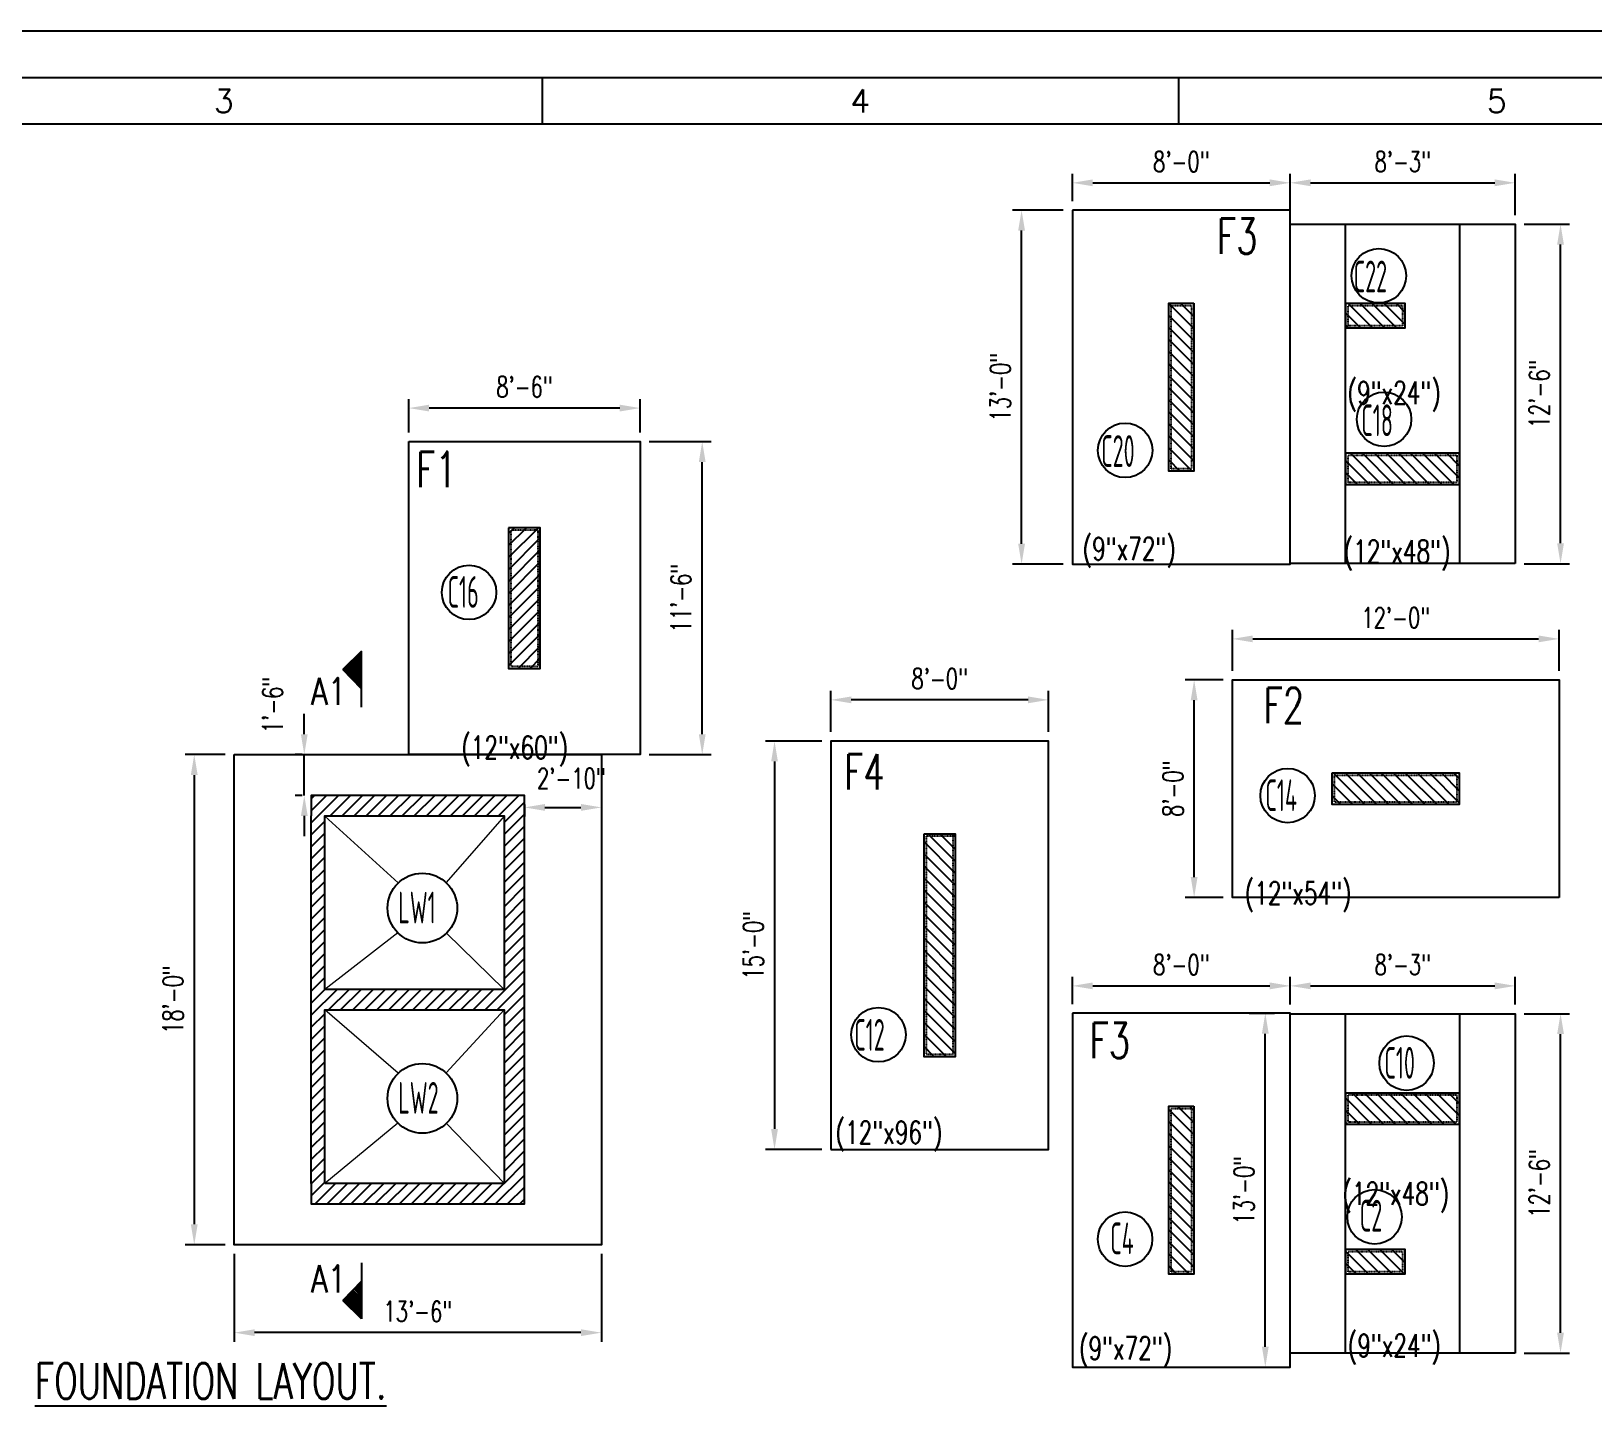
# Model space of a CAD drawing. Header units: inches. Extents: x 61991 to 161106, y 29687 to 64402.
# Drawn here: x 81677 to 82366, y 39355 to 39963 of the extents above; entities that cross this region are included whole.
import ezdxf
from ezdxf.enums import TextEntityAlignment as Align

# ---------------------------------------------------------------- set-up
doc = ezdxf.new("R2010")
doc.units = ezdxf.units.IN
doc.header["$MEASUREMENT"] = 0
doc.header["$PDMODE"] = 2
doc.linetypes.add('HIDDEN', pattern=[0.375, 0.25, -0.125])
for name, color, linetype in [('BEAM', 4, 'Continuous'), ('CLOUMN SIZES', 2, 'Continuous'), ('COLUMN CIRCLE', 8, 'Continuous'), ('FOOTING', 4, 'Continuous'), ('FOOTING DIM', 5, 'Continuous'), ('HATCH COL', 8, 'Continuous'), ('NO. SECTION', 1, 'Continuous'), ('PNA', 8, 'Continuous'), ('R.C.C.COLUMN', 1, 'Continuous'), ('S-COL. NO.-TEXT', 1, 'Continuous'), ('S-COLUMN', 1, 'Continuous'), ('TITAL', 1, 'Continuous')]:
    doc.layers.add(name, color=color, linetype=linetype)
doc.layers.add('Duct', color=8, linetype='Continuous', lineweight=0)
doc.layers.add('FOOTING MARK', color=40, linetype='Continuous', lineweight=18)
doc.styles.add('DIM', font='dim.shx', dxfattribs={"width": 0.7})
doc.styles.add('ROMANS', font='R.SHX', dxfattribs={"width": 0.7})
doc.dimstyles.new('DIM96', dxfattribs={"dimscale": 0, "dimtxt": 9, "dimasz": 9, "dimexe": 4, "dimexo": 4, "dimgap": 4, "dimtad": 1, "dimdec": 0, "dimzin": 1, "dimdsep": 46, "dimlunit": 4, "dimtxsty": 'ROMANS', "dimcen": 0, "dimclrd": 5, "dimclre": 5, "dimclrt": 4, "dimadec": 0, "dimazin": 0, "dimtfac": 1, "dimtdec": 0, "dimtix": 1, "dimtmove": 2, "dimatfit": 3, "dimfxl": 0, "dimfrac": 1, "dimtzin": 0, "dimlwd": -1, "dimlwe": -1, "dimarcsym": 0})
pattern_1 = [(135, (480390.745, 54152.9544), (2.65165043, 2.65165043), [])]
pattern_2 = [(135, (480378.745, 54152.9544), (2.65165043, 2.65165043), [])]
pattern_3 = [(135, (480391.245, 54152.9544), (2.65165043, 2.65165043), [])]

# ---------------------------------------------------------------- blocks, each defined once
blk = doc.blocks.new('PRA_A1')
at = {"flags": 128}
blk.add_lwpolyline([(0, 0), (841, 0), (841, 594), (0, 594)], close=True, dxfattribs=at)
at = {"layer": 'PNA'}
for p, q in [((215.25, 589), (215.25, 584)), ((283.67, 589), (283.67, 584))]:
    blk.add_line(p, q, dxfattribs=at)
at = {"layer": 'PNA', "color": 1}
for points in [[(10, 5), (836, 5), (836, 589), (10, 589)], [(20, 10), (831, 10), (831, 584), (20, 584)]]:
    blk.add_lwpolyline(points, close=True, dxfattribs=at)
at = {"layer": 'PNA', "style": 'ROMANS'}
for s, p in [('3', (181.03, 586.5)), ('4', (249.45, 586.5)), ('5', (317.87, 586.5))]:
    blk.add_text(s, height=2.5, dxfattribs=at).set_placement(p, align=Align.MIDDLE)
blk = doc.blocks.new('*D334')
at = {"layer": 'Defpoints', "color": 0, "linetype": 'ByBlock', "ltscale": 20}
for p in [(81766.96, 39643.93), (81749.34, 39427.89), (81766.96, 39427.89)]:
    blk.add_point(p, dxfattribs=at)
at = {"layer": 'FOOTING DIM', "color": 5, "ltscale": 20}
for p, q in [((81762.96, 39643.93), (81745.34, 39643.93)), ((81749.34, 39634.93), (81749.34, 39436.89)), ((81762.96, 39427.89), (81745.34, 39427.89))]:
    blk.add_line(p, q, dxfattribs=at)
at = {"layer": 'FOOTING DIM', "color": 5, "linetype": 'ByBlock', "ltscale": 20}
for points in [[(81747.84, 39634.93), (81750.84, 39634.93), (81749.34, 39643.93)], [(81747.84, 39436.89), (81750.84, 39436.89), (81749.34, 39427.89)]]:
    blk.add_solid(points, dxfattribs=at)
at = {"layer": 'FOOTING DIM', "color": 4, "linetype": 'ByBlock', "lineweight": -2, "ltscale": 20, "insert": (81739.98, 39535.91), "char_height": 9, "attachment_point": 5, "rotation": 90, "style": 'ROMANS'}
blk.add_mtext('18\'-0"', dxfattribs=at)
blk = doc.blocks.new('*D335')
at = {"layer": 'Defpoints', "color": 0, "linetype": 'ByBlock', "ltscale": 20}
for p in [(81766.96, 39427.89), (81928.79, 39427.89), (81766.96, 39389.12)]:
    blk.add_point(p, dxfattribs=at)
at = {"layer": 'FOOTING DIM', "color": 5, "ltscale": 20}
for p, q in [((81766.96, 39423.89), (81766.96, 39385.12)), ((81928.79, 39423.89), (81928.79, 39385.12)), ((81919.79, 39389.12), (81775.96, 39389.12))]:
    blk.add_line(p, q, dxfattribs=at)
at = {"layer": 'FOOTING DIM', "color": 5, "linetype": 'ByBlock', "ltscale": 20}
for points in [[(81775.96, 39390.62), (81775.96, 39387.62), (81766.96, 39389.12)], [(81919.79, 39390.62), (81919.79, 39387.62), (81928.79, 39389.12)]]:
    blk.add_solid(points, dxfattribs=at)
at = {"layer": 'FOOTING DIM', "color": 4, "linetype": 'ByBlock', "lineweight": -2, "ltscale": 20, "insert": (81847.87, 39398.47), "char_height": 9, "attachment_point": 5, "style": 'ROMANS'}
blk.add_mtext('13\'-6"', dxfattribs=at)
blk = doc.blocks.new('*D336')
at = {"layer": 'Defpoints', "color": 0, "linetype": 'ByBlock', "ltscale": 20}
for p in [(81894.87, 39625.91), (81928.79, 39625.91), (81928.79, 39620.65)]:
    blk.add_point(p, dxfattribs=at)
at = {"layer": 'FOOTING DIM', "color": 5, "ltscale": 20}
for p, q in [((81894.87, 39621.91), (81894.87, 39616.65)), ((81928.79, 39621.91), (81928.79, 39616.65)), ((81903.87, 39620.65), (81919.79, 39620.65))]:
    blk.add_line(p, q, dxfattribs=at)
at = {"layer": 'FOOTING DIM', "color": 5, "linetype": 'ByBlock', "ltscale": 20}
for points in [[(81903.87, 39622.15), (81903.87, 39619.15), (81894.87, 39620.65)], [(81919.79, 39622.15), (81919.79, 39619.15), (81928.79, 39620.65)]]:
    blk.add_solid(points, dxfattribs=at)
at = {"layer": 'FOOTING DIM', "color": 4, "linetype": 'ByBlock', "lineweight": -2, "ltscale": 20, "insert": (81915.52, 39633.48), "char_height": 9, "attachment_point": 5, "style": 'ROMANS'}
blk.add_mtext('2\'-10"', dxfattribs=at)
blk = doc.blocks.new('*D337')
at = {"layer": 'Defpoints', "color": 0, "linetype": 'ByBlock', "ltscale": 20}
for p in [(81797.84, 39643.93), (81800.87, 39643.93), (81800.87, 39625.91)]:
    blk.add_point(p, dxfattribs=at)
at = {"layer": 'FOOTING DIM', "color": 5, "ltscale": 20}
for p, q in [((81797.84, 39652.93), (81797.84, 39661.93)), ((81796.87, 39643.93), (81793.84, 39643.93)), ((81797.84, 39625.91), (81797.84, 39643.93)), ((81796.87, 39625.91), (81793.84, 39625.91)), ((81797.84, 39616.91), (81797.84, 39607.91))]:
    blk.add_line(p, q, dxfattribs=at)
at = {"layer": 'FOOTING DIM', "color": 5, "linetype": 'ByBlock', "ltscale": 20}
for points in [[(81796.34, 39652.93), (81799.34, 39652.93), (81797.84, 39643.93)], [(81796.34, 39616.91), (81799.34, 39616.91), (81797.84, 39625.91)]]:
    blk.add_solid(points, dxfattribs=at)
at = {"layer": 'FOOTING DIM', "color": 4, "linetype": 'ByBlock', "lineweight": -2, "ltscale": 20, "insert": (81783.89, 39665.83), "char_height": 9, "attachment_point": 5, "rotation": 90, "style": 'ROMANS'}
blk.add_mtext('1\'-6"', dxfattribs=at)
blk = doc.blocks.new('*D343')
at = {"layer": 'Defpoints', "color": 0, "linetype": 'ByBlock', "ltscale": 20}
for p in [(82190.02, 39676.91), (82206.87, 39676.91), (82206.87, 39580.91)]:
    blk.add_point(p, dxfattribs=at)
at = {"layer": 'FOOTING DIM', "color": 5, "ltscale": 20}
for p, q in [((82202.87, 39676.91), (82186.02, 39676.91)), ((82190.02, 39589.91), (82190.02, 39667.91)), ((82202.87, 39580.91), (82186.02, 39580.91))]:
    blk.add_line(p, q, dxfattribs=at)
at = {"layer": 'FOOTING DIM', "color": 5, "linetype": 'ByBlock', "ltscale": 20}
for points in [[(82188.52, 39667.91), (82191.52, 39667.91), (82190.02, 39676.91)], [(82188.52, 39589.91), (82191.52, 39589.91), (82190.02, 39580.91)]]:
    blk.add_solid(points, dxfattribs=at)
at = {"layer": 'FOOTING DIM', "color": 4, "linetype": 'ByBlock', "lineweight": -2, "ltscale": 20, "insert": (82180.66, 39628.91), "char_height": 9, "attachment_point": 5, "rotation": 90, "style": 'ROMANS'}
blk.add_mtext('8\'-0"', dxfattribs=at)
blk = doc.blocks.new('*D344')
at = {"layer": 'Defpoints', "color": 0, "linetype": 'ByBlock', "ltscale": 20}
for p in [(82350.87, 39694.94), (82206.87, 39676.91), (82350.87, 39676.91)]:
    blk.add_point(p, dxfattribs=at)
at = {"layer": 'FOOTING DIM', "color": 5, "ltscale": 20}
for p, q in [((82206.87, 39680.91), (82206.87, 39698.94)), ((82350.87, 39680.91), (82350.87, 39698.94)), ((82215.87, 39694.94), (82341.87, 39694.94))]:
    blk.add_line(p, q, dxfattribs=at)
at = {"layer": 'FOOTING DIM', "color": 5, "linetype": 'ByBlock', "ltscale": 20}
for points in [[(82215.87, 39696.44), (82215.87, 39693.44), (82206.87, 39694.94)], [(82341.87, 39696.44), (82341.87, 39693.44), (82350.87, 39694.94)]]:
    blk.add_solid(points, dxfattribs=at)
at = {"layer": 'FOOTING DIM', "color": 4, "linetype": 'ByBlock', "lineweight": -2, "ltscale": 20, "insert": (82278.87, 39704.3), "char_height": 9, "attachment_point": 5, "style": 'ROMANS'}
blk.add_mtext('12\'-0"', dxfattribs=at)
blk = doc.blocks.new('*D347')
at = {"layer": 'Defpoints', "color": 0, "linetype": 'ByBlock', "ltscale": 20}
for p in [(82232.37, 39541.98), (82136.37, 39529.91), (82232.37, 39529.91)]:
    blk.add_point(p, dxfattribs=at)
at = {"layer": 'FOOTING DIM', "color": 5, "ltscale": 20}
for p, q in [((82136.37, 39533.91), (82136.37, 39545.98)), ((82232.37, 39533.91), (82232.37, 39545.98)), ((82145.37, 39541.98), (82223.37, 39541.98))]:
    blk.add_line(p, q, dxfattribs=at)
at = {"layer": 'FOOTING DIM', "color": 5, "linetype": 'ByBlock', "ltscale": 20}
for points in [[(82145.37, 39543.48), (82145.37, 39540.48), (82136.37, 39541.98)], [(82223.37, 39543.48), (82223.37, 39540.48), (82232.37, 39541.98)]]:
    blk.add_solid(points, dxfattribs=at)
at = {"layer": 'FOOTING DIM', "color": 4, "linetype": 'ByBlock', "lineweight": -2, "ltscale": 20, "insert": (82184.37, 39551.33), "char_height": 9, "attachment_point": 5, "style": 'ROMANS'}
blk.add_mtext('8\'-0"', dxfattribs=at)
blk = doc.blocks.new('*D348')
at = {"layer": 'Defpoints', "color": 0, "linetype": 'ByBlock', "ltscale": 20}
for p in [(82210.28, 39529.91), (82221.39, 39529.91), (82202.44, 39373.91)]:
    blk.add_point(p, dxfattribs=at)
at = {"layer": 'FOOTING DIM', "color": 5, "ltscale": 20}
for p, q in [((82214.28, 39529.91), (82225.39, 39529.91)), ((82221.39, 39382.91), (82221.39, 39520.91)), ((82206.44, 39373.91), (82225.39, 39373.91))]:
    blk.add_line(p, q, dxfattribs=at)
at = {"layer": 'FOOTING DIM', "color": 5, "linetype": 'ByBlock', "ltscale": 20}
for points in [[(82219.89, 39520.91), (82222.89, 39520.91), (82221.39, 39529.91)], [(82219.89, 39382.91), (82222.89, 39382.91), (82221.39, 39373.91)]]:
    blk.add_solid(points, dxfattribs=at)
at = {"layer": 'FOOTING DIM', "color": 4, "linetype": 'ByBlock', "lineweight": -2, "ltscale": 20, "insert": (82212.04, 39451.91), "char_height": 9, "attachment_point": 5, "rotation": 90, "style": 'ROMANS'}
blk.add_mtext('13\'-0"', dxfattribs=at)
blk = doc.blocks.new('*D351')
at = {"layer": 'Defpoints', "color": 0, "linetype": 'ByBlock', "ltscale": 20}
for p in [(82232.37, 39895.98), (82136.37, 39883.91), (82232.37, 39883.91)]:
    blk.add_point(p, dxfattribs=at)
at = {"layer": 'FOOTING DIM', "color": 5, "ltscale": 20}
for p, q in [((82136.37, 39887.91), (82136.37, 39899.98)), ((82232.37, 39887.91), (82232.37, 39899.98)), ((82145.37, 39895.98), (82223.37, 39895.98))]:
    blk.add_line(p, q, dxfattribs=at)
at = {"layer": 'FOOTING DIM', "color": 5, "linetype": 'ByBlock', "ltscale": 20}
for points in [[(82145.37, 39897.48), (82145.37, 39894.48), (82136.37, 39895.98)], [(82223.37, 39897.48), (82223.37, 39894.48), (82232.37, 39895.98)]]:
    blk.add_solid(points, dxfattribs=at)
at = {"layer": 'FOOTING DIM', "color": 4, "linetype": 'ByBlock', "lineweight": -2, "ltscale": 20, "insert": (82184.37, 39905.33), "char_height": 9, "attachment_point": 5, "style": 'ROMANS'}
blk.add_mtext('8\'-0"', dxfattribs=at)
blk = doc.blocks.new('*D352')
at = {"layer": 'Defpoints', "color": 0, "linetype": 'ByBlock', "ltscale": 20}
for p in [(82113.98, 39883.91), (82136.37, 39883.91), (82136.37, 39727.91)]:
    blk.add_point(p, dxfattribs=at)
at = {"layer": 'FOOTING DIM', "color": 5, "ltscale": 20}
for p, q in [((82132.37, 39883.91), (82109.98, 39883.91)), ((82113.98, 39736.91), (82113.98, 39874.91)), ((82132.37, 39727.91), (82109.98, 39727.91))]:
    blk.add_line(p, q, dxfattribs=at)
at = {"layer": 'FOOTING DIM', "color": 5, "linetype": 'ByBlock', "ltscale": 20}
for points in [[(82112.48, 39874.91), (82115.48, 39874.91), (82113.98, 39883.91)], [(82112.48, 39736.91), (82115.48, 39736.91), (82113.98, 39727.91)]]:
    blk.add_solid(points, dxfattribs=at)
at = {"layer": 'FOOTING DIM', "color": 4, "linetype": 'ByBlock', "lineweight": -2, "ltscale": 20, "insert": (82104.62, 39805.91), "char_height": 9, "attachment_point": 5, "rotation": 90, "style": 'ROMANS'}
blk.add_mtext('13\'-0"', dxfattribs=at)
blk = doc.blocks.new('*D353')
at = {"layer": 'Defpoints', "color": 0, "linetype": 'ByBlock', "ltscale": 20}
for p in [(81843.87, 39796.68), (81843.87, 39781.91), (81945.87, 39781.91)]:
    blk.add_point(p, dxfattribs=at)
at = {"layer": 'FOOTING DIM', "color": 5, "ltscale": 20}
for p, q in [((81843.87, 39785.91), (81843.87, 39800.68)), ((81945.87, 39785.91), (81945.87, 39800.68)), ((81936.87, 39796.68), (81852.87, 39796.68))]:
    blk.add_line(p, q, dxfattribs=at)
at = {"layer": 'FOOTING DIM', "color": 5, "linetype": 'ByBlock', "ltscale": 20}
for points in [[(81852.87, 39798.18), (81852.87, 39795.18), (81843.87, 39796.68)], [(81936.87, 39798.18), (81936.87, 39795.18), (81945.87, 39796.68)]]:
    blk.add_solid(points, dxfattribs=at)
at = {"layer": 'FOOTING DIM', "color": 4, "linetype": 'ByBlock', "lineweight": -2, "ltscale": 20, "insert": (81894.87, 39806.04), "char_height": 9, "attachment_point": 5, "style": 'ROMANS'}
blk.add_mtext('8\'-6"', dxfattribs=at)
blk = doc.blocks.new('*D354')
at = {"layer": 'Defpoints', "color": 0, "linetype": 'ByBlock', "ltscale": 20}
for p in [(81945.87, 39781.91), (81973.22, 39781.91), (81945.87, 39643.91)]:
    blk.add_point(p, dxfattribs=at)
at = {"layer": 'FOOTING DIM', "color": 5, "ltscale": 20}
for p, q in [((81949.87, 39781.91), (81977.22, 39781.91)), ((81973.22, 39652.91), (81973.22, 39772.91)), ((81949.87, 39643.91), (81977.22, 39643.91))]:
    blk.add_line(p, q, dxfattribs=at)
at = {"layer": 'FOOTING DIM', "color": 5, "linetype": 'ByBlock', "ltscale": 20}
for points in [[(81971.72, 39772.91), (81974.72, 39772.91), (81973.22, 39781.91)], [(81971.72, 39652.91), (81974.72, 39652.91), (81973.22, 39643.91)]]:
    blk.add_solid(points, dxfattribs=at)
at = {"layer": 'FOOTING DIM', "color": 4, "linetype": 'ByBlock', "lineweight": -2, "ltscale": 20, "insert": (81963.86, 39712.91), "char_height": 9, "attachment_point": 5, "rotation": 90, "style": 'ROMANS'}
blk.add_mtext('11\'-6"', dxfattribs=at)
blk = doc.blocks.new('*D369')
at = {"layer": 'Defpoints', "color": 0, "linetype": 'ByBlock', "ltscale": 20}
for p in [(82029.87, 39668.07), (82029.87, 39649.91), (82125.87, 39649.91)]:
    blk.add_point(p, dxfattribs=at)
at = {"layer": 'FOOTING DIM', "color": 5, "ltscale": 20}
for p, q in [((82029.87, 39653.91), (82029.87, 39672.07)), ((82125.87, 39653.91), (82125.87, 39672.07)), ((82116.87, 39668.07), (82038.87, 39668.07))]:
    blk.add_line(p, q, dxfattribs=at)
at = {"layer": 'FOOTING DIM', "color": 5, "linetype": 'ByBlock', "ltscale": 20}
for points in [[(82038.87, 39669.57), (82038.87, 39666.57), (82029.87, 39668.07)], [(82116.87, 39669.57), (82116.87, 39666.57), (82125.87, 39668.07)]]:
    blk.add_solid(points, dxfattribs=at)
at = {"layer": 'FOOTING DIM', "color": 4, "linetype": 'ByBlock', "lineweight": -2, "ltscale": 20, "insert": (82077.87, 39677.43), "char_height": 9, "attachment_point": 5, "style": 'ROMANS'}
blk.add_mtext('8\'-0"', dxfattribs=at)
blk = doc.blocks.new('*D370')
at = {"layer": 'Defpoints', "color": 0, "linetype": 'ByBlock', "ltscale": 20}
for p in [(82029.87, 39649.91), (82005.09, 39469.91), (82029.87, 39469.91)]:
    blk.add_point(p, dxfattribs=at)
at = {"layer": 'FOOTING DIM', "color": 5, "ltscale": 20}
for p, q in [((82025.87, 39649.91), (82001.09, 39649.91)), ((82005.09, 39640.91), (82005.09, 39478.91)), ((82025.87, 39469.91), (82001.09, 39469.91))]:
    blk.add_line(p, q, dxfattribs=at)
at = {"layer": 'FOOTING DIM', "color": 5, "linetype": 'ByBlock', "ltscale": 20}
for points in [[(82003.59, 39640.91), (82006.59, 39640.91), (82005.09, 39649.91)], [(82003.59, 39478.91), (82006.59, 39478.91), (82005.09, 39469.91)]]:
    blk.add_solid(points, dxfattribs=at)
at = {"layer": 'FOOTING DIM', "color": 4, "linetype": 'ByBlock', "lineweight": -2, "ltscale": 20, "insert": (81995.73, 39559.91), "char_height": 9, "attachment_point": 5, "rotation": 90, "style": 'ROMANS'}
blk.add_mtext('15\'-0"', dxfattribs=at)
blk = doc.blocks.new('*D388')
at = {"layer": 'Defpoints', "color": 0, "linetype": 'ByBlock', "ltscale": 20}
for p in [(82331.54, 39529.72), (82351.51, 39529.72), (82331.54, 39380.1)]:
    blk.add_point(p, dxfattribs=at)
at = {"layer": 'FOOTING DIM', "color": 5, "ltscale": 20}
for p, q in [((82335.54, 39529.72), (82355.51, 39529.72)), ((82351.51, 39389.1), (82351.51, 39520.72)), ((82335.54, 39380.1), (82355.51, 39380.1))]:
    blk.add_line(p, q, dxfattribs=at)
at = {"layer": 'FOOTING DIM', "color": 5, "linetype": 'ByBlock', "ltscale": 20}
for points in [[(82350.01, 39520.72), (82353.01, 39520.72), (82351.51, 39529.72)], [(82350.01, 39389.1), (82353.01, 39389.1), (82351.51, 39380.1)]]:
    blk.add_solid(points, dxfattribs=at)
at = {"layer": 'FOOTING DIM', "color": 4, "linetype": 'ByBlock', "lineweight": -2, "ltscale": 20, "insert": (82342.15, 39454.91), "char_height": 9, "attachment_point": 5, "rotation": 90, "style": 'ROMANS'}
blk.add_mtext('12\'-6"', dxfattribs=at)
blk = doc.blocks.new('*D389')
at = {"layer": 'Defpoints', "color": 0, "linetype": 'ByBlock', "ltscale": 20}
for p in [(82331.54, 39541.98), (82232.37, 39529.72), (82331.54, 39529.72)]:
    blk.add_point(p, dxfattribs=at)
at = {"layer": 'FOOTING DIM', "color": 5, "ltscale": 20}
for p, q in [((82232.37, 39533.72), (82232.37, 39545.98)), ((82331.54, 39533.72), (82331.54, 39545.98)), ((82241.37, 39541.98), (82322.54, 39541.98))]:
    blk.add_line(p, q, dxfattribs=at)
at = {"layer": 'FOOTING DIM', "color": 5, "linetype": 'ByBlock', "ltscale": 20}
for points in [[(82241.37, 39543.48), (82241.37, 39540.48), (82232.37, 39541.98)], [(82322.54, 39543.48), (82322.54, 39540.48), (82331.54, 39541.98)]]:
    blk.add_solid(points, dxfattribs=at)
at = {"layer": 'FOOTING DIM', "color": 4, "linetype": 'ByBlock', "lineweight": -2, "ltscale": 20, "insert": (82281.96, 39551.33), "char_height": 9, "attachment_point": 5, "style": 'ROMANS'}
blk.add_mtext('8\'-3"', dxfattribs=at)
blk = doc.blocks.new('*D390')
at = {"layer": 'Defpoints', "color": 0, "linetype": 'ByBlock', "ltscale": 20}
for p in [(82331.54, 39877.72), (82351.51, 39877.72), (82331.54, 39728.1)]:
    blk.add_point(p, dxfattribs=at)
at = {"layer": 'FOOTING DIM', "color": 5, "ltscale": 20}
for p, q in [((82335.54, 39877.72), (82355.51, 39877.72)), ((82351.51, 39737.1), (82351.51, 39868.72)), ((82335.54, 39728.1), (82355.51, 39728.1))]:
    blk.add_line(p, q, dxfattribs=at)
at = {"layer": 'FOOTING DIM', "color": 5, "linetype": 'ByBlock', "ltscale": 20}
for points in [[(82350.01, 39868.72), (82353.01, 39868.72), (82351.51, 39877.72)], [(82350.01, 39737.1), (82353.01, 39737.1), (82351.51, 39728.1)]]:
    blk.add_solid(points, dxfattribs=at)
at = {"layer": 'FOOTING DIM', "color": 4, "linetype": 'ByBlock', "lineweight": -2, "ltscale": 20, "insert": (82342.15, 39802.91), "char_height": 9, "attachment_point": 5, "rotation": 90, "style": 'ROMANS'}
blk.add_mtext('12\'-6"', dxfattribs=at)
blk = doc.blocks.new('*D391')
at = {"layer": 'Defpoints', "color": 0, "linetype": 'ByBlock', "ltscale": 20}
for p in [(82331.54, 39895.98), (82232.37, 39877.72), (82331.54, 39877.72)]:
    blk.add_point(p, dxfattribs=at)
at = {"layer": 'FOOTING DIM', "color": 5, "ltscale": 20}
for p, q in [((82232.37, 39881.72), (82232.37, 39899.98)), ((82331.54, 39881.72), (82331.54, 39899.98)), ((82241.37, 39895.98), (82322.54, 39895.98))]:
    blk.add_line(p, q, dxfattribs=at)
at = {"layer": 'FOOTING DIM', "color": 5, "linetype": 'ByBlock', "ltscale": 20}
for points in [[(82241.37, 39897.48), (82241.37, 39894.48), (82232.37, 39895.98)], [(82322.54, 39897.48), (82322.54, 39894.48), (82331.54, 39895.98)]]:
    blk.add_solid(points, dxfattribs=at)
at = {"layer": 'FOOTING DIM', "color": 4, "linetype": 'ByBlock', "lineweight": -2, "ltscale": 20, "insert": (82281.96, 39905.33), "char_height": 9, "attachment_point": 5, "style": 'ROMANS'}
blk.add_mtext('8\'-3"', dxfattribs=at)

msp = doc.modelspace()

# ---------------------------------------------------------------- hatches: boundary and pattern name
at = {"layer": 'HATCH COL', "linetype": 'ByBlock', "lineweight": -2, "ltscale": 20}
h = msp.add_hatch(dxfattribs=at)
h.set_pattern_fill('ANSI31', color=256, scale=30, style=0)
h.set_pattern_definition(pattern_3)
h.paths.add_polyline_path([(82189.87165, 39842.90843), (82189.87165, 39768.90843), (82178.87165, 39768.90843), (82178.87165, 39842.90843)])
h = msp.add_hatch(dxfattribs=at)
h.set_pattern_fill('ANSI31', color=256, scale=30, style=0)
h.set_pattern_definition(pattern_1)
h.paths.add_polyline_path([(82256.87165, 39842.90843), (82282.87165, 39842.90843), (82282.87165, 39831.90843), (82256.87165, 39831.90843)])
h = msp.add_hatch(dxfattribs=at)
h.set_pattern_fill('ANSI31', color=256, scale=30, style=0)
h.set_pattern_definition(pattern_2)
h.paths.add_polyline_path([(82256.8566, 39776.90843), (82306.87165, 39776.90843), (82306.87165, 39762.90843), (82256.8566, 39762.90843)])
h = msp.add_hatch(dxfattribs=at)
h.set_pattern_fill('ANSI31', color=256, scale=30, style=0)
h.set_pattern_definition([(45, (-316907.002, 54131.9544), (-2.65165043, 2.65165043), [])])
h.paths.add_polyline_path([(81887.87165, 39743.90843), (81887.87165, 39681.90843), (81901.87165, 39681.90843), (81901.87165, 39743.90843)])
h = msp.add_hatch(dxfattribs=at)
h.set_pattern_fill('ANSI31', color=256, scale=30, style=0)
h.set_pattern_definition([(135, (480378.745, 54152.9544), (2.65165043, 2.65165043), [])])
h.paths.add_polyline_path([(82250.87165, 39635.90843), (82306.87165, 39635.90843), (82306.87165, 39621.90843), (82250.87165, 39621.90843)])
h = msp.add_hatch(dxfattribs=at)
h.set_pattern_fill('ANSI31', color=256, scale=30, style=0)
h.set_pattern_definition([(45, (-316907.002, 54112.6855), (-2.65165043, 2.65165043), [])])
h.paths.add_polyline_path([(81806.87165, 39540.40843), (81806.87165, 39616.90843), (81885.87165, 39616.90843), (81885.87165, 39540.40843)], flags=16)
h.paths.add_polyline_path([(81806.87165, 39454.90843), (81806.87165, 39531.40843), (81885.87165, 39531.40843), (81885.87165, 39454.90843)], flags=16)
h.paths.add_polyline_path([(81800.87165, 39454.90843), (81800.87165, 39445.90843), (81894.87165, 39445.90843), (81894.87165, 39625.90843), (81800.87165, 39625.90843), (81800.87165, 39616.90843), (81800.87165, 39540.40843), (81800.87165, 39531.40843)])
h = msp.add_hatch(dxfattribs=at)
h.set_pattern_fill('ANSI31', color=256, scale=30, style=0)
h.set_pattern_definition(pattern_1)
h.paths.add_polyline_path([(82070.87165, 39608.90843), (82070.87165, 39510.90843), (82084.87165, 39510.90843), (82084.87165, 39608.90843)])
h = msp.add_hatch(dxfattribs=at)
h.set_pattern_fill('ANSI31', color=256, scale=30, style=0)
h.set_pattern_definition(pattern_2)
h.paths.add_polyline_path([(82256.8566, 39494.90843), (82306.87165, 39494.90843), (82306.87165, 39480.90843), (82256.8566, 39480.90843)])
h = msp.add_hatch(dxfattribs=at)
h.set_pattern_fill('ANSI31', color=256, scale=30, style=0)
h.set_pattern_definition(pattern_3)
h.paths.add_polyline_path([(82189.87165, 39488.90843), (82189.87165, 39414.90843), (82178.87165, 39414.90843), (82178.87165, 39488.90843)])
h = msp.add_hatch(dxfattribs=at)
h.set_pattern_fill('ANSI31', color=256, scale=30, style=0)
h.set_pattern_definition(pattern_1)
h.paths.add_polyline_path([(82256.85807, 39425.90843), (82282.87165, 39425.90843), (82282.87165, 39414.90843), (82256.85807, 39414.90843)])
at = {"layer": 'NO. SECTION', "ltscale": 5}
h = msp.add_hatch(dxfattribs=at)
h.set_pattern_fill('ANSI31', color=256, scale=5.254307, angle=-90, style=0)
h.set_pattern_definition([(225, (81879.1085, 41954.7018), (-0.46441956, 0.46441956), [])])
h.paths.add_polyline_path([(81814.92234, 39681.26512), (81823.06343, 39689.55054), (81823.06343, 39672.9797)])
h = msp.add_hatch(dxfattribs=at)
h.set_pattern_fill('ANSI31', color=256, scale=5.254307, angle=-90, style=0)
h.set_pattern_definition([(135, (81879.1085, 37130.02504), (-0.46441956, -0.46441956), [])])
h.paths.add_polyline_path([(81814.92234, 39403.46171), (81823.06343, 39395.17629), (81823.06343, 39411.74713)])

# ---------------------------------------------------------------- linework, layer by layer
at = {"layer": 'BEAM', "color": 2, "linetype": 'ByBlock', "lineweight": -2, "ltscale": 20}
for p, q in [((82256.5782, 39877.71631), (82256.55005, 39728.10056)), ((82307.17165, 39728.10056), (82307.17165, 39877.71631)), ((82256.5782, 39529.71631), (82256.55005, 39380.10056)), ((82307.17165, 39380.10056), (82307.17165, 39529.71631))]:
    msp.add_line(p, q, dxfattribs=at)
at = {"layer": 'COLUMN CIRCLE'}
for centre, radius in [((82271.4231, 39855.01116), 12), ((82273.71755, 39791.75827), 12), ((82159.60395, 39778.05805), 12), ((81870.4432, 39715.43381), 12), ((82231.22561, 39625.87092), 12), ((81849.87165, 39576.29305), 15.35737), ((82050.89161, 39520.45979), 12), ((82283.67125, 39507.94071), 12), ((81849.87165, 39492.40843), 15.35737), ((82269.54565, 39440.15577), 12), ((82159.57437, 39430.35379), 12)]:
    msp.add_circle(centre, radius, dxfattribs=at)
at = {"layer": 'Duct', "ltscale": 10}
for p, q in [((81839.21914, 39587.35527), (81806.87165, 39616.79305)), ((81885.87165, 39616.79305), (81860.32264, 39587.54586)), ((81839.02802, 39565.41811), (81806.87165, 39540.40843)), ((81885.87165, 39540.40843), (81860.52416, 39565.23083)), ((81839.21914, 39503.47066), (81806.87165, 39531.40843)), ((81885.87165, 39531.40843), (81860.32264, 39503.66124)), ((81839.02802, 39481.53349), (81806.87165, 39454.90843)), ((81885.87165, 39455.02382), (81860.52416, 39481.34621))]:
    msp.add_line(p, q, dxfattribs=at)
at = {"layer": 'FOOTING', "linetype": 'ByBlock', "lineweight": -2, "ltscale": 20}
for points in [[(82136.37165, 39883.90843), (82136.37165, 39727.90843), (82232.37165, 39727.90843), (82232.37165, 39883.90843)], [(82331.54083, 39728.10056), (82232.37165, 39728.10056), (82232.37165, 39877.71631), (82331.54083, 39877.71631)], [(81843.87165, 39781.90843), (81945.87165, 39781.90843), (81945.87165, 39643.90843), (81843.87165, 39643.90843)], [(82350.87165, 39580.90843), (82206.87165, 39580.90843), (82206.87165, 39676.90843), (82350.87165, 39676.90843)], [(82029.87165, 39469.90843), (82125.87165, 39469.90843), (82125.87165, 39649.90843), (82029.87165, 39649.90843)], [(81766.95614, 39643.92633), (81928.78717, 39643.92633), (81928.78717, 39427.89054), (81766.95614, 39427.89054)], [(82136.37165, 39529.90843), (82136.37165, 39373.90843), (82232.37165, 39373.90843), (82232.37165, 39529.90843)], [(82331.54083, 39380.10056), (82232.37165, 39380.10056), (82232.37165, 39529.71631), (82331.54083, 39529.71631)]]:
    msp.add_lwpolyline(points, close=True, dxfattribs=at)
at = {"layer": 'NO. SECTION'}
for p, q in [((81823.06343, 39689.55054), (81814.77862, 39681.41139)), ((81823.06343, 39664.77773), (81823.06343, 39689.55054)), ((81823.06343, 39672.9797), (81814.77862, 39681.41139)), ((81823.06343, 39419.9491), (81823.06343, 39395.17629)), ((81823.06343, 39411.74713), (81814.77862, 39403.31544)), ((81823.06343, 39395.17629), (81814.77862, 39403.31544))]:
    msp.add_line(p, q, dxfattribs=at)
at = {"layer": 'R.C.C.COLUMN'}
msp.add_line((81800.87165, 39454.90843), (81800.87165, 39616.90843), dxfattribs=at)
for points in [[(82189.87165, 39842.90843), (82189.87165, 39768.90843), (82178.87165, 39768.90843), (82178.87165, 39842.90843)], [(82256.87165, 39842.90843), (82282.87165, 39842.90843), (82282.87165, 39831.90843), (82256.87165, 39831.90843)], [(82256.8566, 39776.90843), (82306.87165, 39776.90843), (82306.87165, 39762.90843), (82256.8566, 39762.90843)], [(81887.87165, 39743.90843), (81887.87165, 39681.90843), (81901.87165, 39681.90843), (81901.87165, 39743.90843)], [(82250.87165, 39635.90843), (82306.87165, 39635.90843), (82306.87165, 39621.90843), (82250.87165, 39621.90843)], [(82070.87165, 39608.90843), (82070.87165, 39510.90843), (82084.87165, 39510.90843), (82084.87165, 39608.90843)], [(82256.8566, 39494.90843), (82306.87165, 39494.90843), (82306.87165, 39480.90843), (82256.8566, 39480.90843)], [(82189.87165, 39488.90843), (82189.87165, 39414.90843), (82178.87165, 39414.90843), (82178.87165, 39488.90843)], [(82256.85807, 39425.90843), (82282.87165, 39425.90843), (82282.87165, 39414.90843), (82256.85807, 39414.90843)]]:
    msp.add_lwpolyline(points, close=True, dxfattribs=at)
for points in [[(81800.87165, 39454.90843), (81800.87165, 39445.90843), (81894.87165, 39445.90843), (81894.87165, 39625.90843), (81800.87165, 39625.90843), (81800.87165, 39616.90843)], [(81806.87165, 39540.40843), (81806.87165, 39616.90843), (81885.87165, 39616.90843), (81885.87165, 39540.40843), (81806.87165, 39540.40843)], [(81806.87165, 39454.90843), (81806.87165, 39531.40843), (81885.87165, 39531.40843), (81885.87165, 39454.90843), (81806.87165, 39454.90843)]]:
    msp.add_lwpolyline(points, dxfattribs=at)
at = {"layer": 'S-COLUMN', "color": 8, "linetype": 'HIDDEN', "ltscale": 0.2}
for points in [[(82188.87165, 39841.90843), (82188.87165, 39769.90843), (82179.87165, 39769.90843), (82179.87165, 39841.90843)], [(82257.87165, 39841.90843), (82281.87165, 39841.90843), (82281.87165, 39832.90843), (82257.87165, 39832.90843)], [(82257.8566, 39775.90843), (82305.87165, 39775.90843), (82305.87165, 39763.90843), (82257.8566, 39763.90843)], [(81888.87165, 39742.90843), (81888.87165, 39682.90843), (81900.87165, 39682.90843), (81900.87165, 39742.90843)], [(82251.87165, 39634.90843), (82305.87165, 39634.90843), (82305.87165, 39622.90843), (82251.87165, 39622.90843)], [(82071.87165, 39607.90843), (82071.87165, 39511.90843), (82083.87165, 39511.90843), (82083.87165, 39607.90843)], [(82257.8566, 39493.90843), (82305.87165, 39493.90843), (82305.87165, 39481.90843), (82257.8566, 39481.90843)], [(82188.87165, 39487.90843), (82188.87165, 39415.90843), (82179.87165, 39415.90843), (82179.87165, 39487.90843)], [(82257.85807, 39424.90843), (82281.87165, 39424.90843), (82281.87165, 39415.90843), (82257.85807, 39415.90843)]]:
    msp.add_lwpolyline(points, close=True, dxfattribs=at)

# ---------------------------------------------------------------- block references
at = {"color": 2, "xscale": 4.099999999860302, "yscale": 4.099999999976717, "zscale": 4.099999999933744}
msp.add_blockref('PRA_A1', (81020.15082, 37527.40546), dxfattribs=at)

# ---------------------------------------------------------------- texts
at = {"layer": 'CLOUMN SIZES', "style": 'ROMANS', "width": 0.7}
for s, p in [('(9"x24")', (82257.65645, 39798.45994)), ('(9"x72")', (82140.86891, 39729.69377)), ('(12"x48")', (82255.92147, 39728.48133)), ('(12"x60")', (81867.03039, 39642.10161)), ('(12"x54")', (82212.34503, 39577.89726)), ('(12"x96")', (82031.99355, 39472.4164)), ('(12"x48")', (82255.38625, 39445.39657)), ('(9"x72")', (82139.28205, 39377.28041)), ('(9"x24")', (82257.74685, 39378.4878))]:
    msp.add_text(s, height=10, dxfattribs=at).set_placement(p)
at = {"layer": 'FOOTING MARK', "style": 'ROMANS', "width": 0.7}
for s, p in [('F3', (82200.08715, 39864.61774)), ('F1', (81847.14278, 39761.75026)), ('F2', (82220.62434, 39657.75026)), ('F4', (82035.78582, 39628.50721)), ('F3', (82143.94059, 39510.09431))]:
    msp.add_text(s, height=15.652174, dxfattribs=at).set_placement(p)
at = {"layer": 'NO. SECTION', "style": 'ROMANS', "width": 0.8}
for p in [(81808.5516, 39671.83183), (81808.5516, 39412.895)]:
    msp.add_text('A1', height=11.999969, dxfattribs=at).set_placement(p, align=Align.MIDDLE)
at = {"layer": 'S-COL. NO.-TEXT', "style": 'DIM', "width": 0.59375}
for s, p in [('C22', (82260.30993, 39847.69098)), ('C18', (82263.67106, 39784.28283)), ('C20', (82149.03182, 39770.73788)), ('C16', (81860.95802, 39708.62323)), ('C14', (82221.41658, 39618.99976)), ('LW1', (81839.21815, 39569.51193)), ('C12', (82040.20351, 39513.38061)), ('C10', (82273.86222, 39501.06956)), ('LW2', (81839.21815, 39485.62732)), ('C2', (82263.0072, 39433.68552)), ('C4', (82153.0072, 39423.68552))]:
    msp.add_text(s, height=14, dxfattribs=at).set_placement(p)
at = {"layer": 'TITAL', "style": 'ROMANS', "width": 0.7}
msp.add_text('%%UFOUNDATION LAYOUT.', height=15.6521739, dxfattribs=at).set_placement((81679.14721, 39359.96663))

# ---------------------------------------------------------------- dimensions: what is measured, and where the dimension line sits
at = {"layer": 'FOOTING DIM', "linetype": 'ByBlock', "lineweight": -2, "ltscale": 20}
for base, p1, p2, angle, picture, middle in [((82232.37165, 39895.97673), (82136.37165, 39883.90843), (82232.37165, 39883.90843), 180, '*D351', (82184.37165, 39905.33388)), ((82331.54083, 39895.97673), (82232.37165, 39877.71631), (82331.54083, 39877.71631), 180, '*D391', (82281.95624, 39905.33388)), ((82113.9792, 39883.90843), (82136.37165, 39727.90843), (82136.37165, 39883.90843), 90, '*D352', (82104.62206, 39805.90843)), ((82351.50664, 39877.71631), (82331.54083, 39728.10056), (82331.54083, 39877.71631), 90, '*D390', (82342.14949, 39802.90843)), ((81973.21538, 39781.90843), (81945.87165, 39643.90843), (81945.87165, 39781.90843), 90, '*D354', (81963.85824, 39712.90843)), ((82190.02197, 39676.90843), (82206.87165, 39580.90843), (82206.87165, 39676.90843), 90, '*D343', (82180.66483, 39628.90843)), ((82005.09072, 39469.90843), (82029.87165, 39649.90843), (82029.87165, 39469.90843), 90, '*D370', (81995.73358, 39559.90843)), ((81749.33771, 39427.89054), (81766.95614, 39643.92633), (81766.95614, 39427.89054), 90, '*D334', (81739.98056, 39535.90843)), ((82232.37165, 39541.97673), (82136.37165, 39529.90843), (82232.37165, 39529.90843), 180, '*D347', (82184.37165, 39551.33388)), ((82331.54083, 39541.97673), (82232.37165, 39529.71631), (82331.54083, 39529.71631), 180, '*D389', (82281.95624, 39551.33388)), ((82221.39419, 39529.90843), (82202.44464, 39373.90843), (82210.2794, 39529.90843), 90, '*D348', (82212.03704, 39451.90843)), ((82351.50664, 39529.71631), (82331.54083, 39380.10056), (82331.54083, 39529.71631), 90, '*D388', (82342.14949, 39454.90843))]:
    dim = msp.add_linear_dim(base=base, p1=p1, p2=p2, angle=angle, dimstyle='DIM96', override={"dimscale": 1}, dxfattribs=at)
    dim.commit()
    dim.dimension.update_dxf_attribs({"geometry": picture, "text_midpoint": middle})
for base, p1, p2, picture, middle in [((81843.87165, 39796.67811), (81945.87165, 39781.90843), (81843.87165, 39781.90843), '*D353', (81894.87165, 39806.03525)), ((82350.87165, 39694.94264), (82206.87165, 39676.90843), (82350.87165, 39676.90843), '*D344', (82278.87165, 39704.29978)), ((82029.87165, 39668.06998), (82125.87165, 39649.90843), (82029.87165, 39649.90843), '*D369', (82077.87165, 39677.42712)), ((81766.95614, 39389.11773), (81928.78717, 39427.89054), (81766.95614, 39427.89054), '*D335', (81847.87165, 39398.47487))]:
    dim = msp.add_linear_dim(base=base, p1=p1, p2=p2, dimstyle='DIM96', override={"dimscale": 1}, dxfattribs=at)
    dim.commit()
    dim.dimension.update_dxf_attribs({"geometry": picture, "text_midpoint": middle})
dim = msp.add_linear_dim(base=(81797.84197, 39643.92633), p1=(81800.87165, 39625.90843), p2=(81800.87165, 39643.92633), angle=90, dimstyle='DIM96', override={"dimscale": 1}, dxfattribs=at)
dim.commit()
dim.dimension.update_dxf_attribs({"geometry": '*D337', "text_midpoint": (81783.88958, 39665.83304), "dimtype": 160})
dim = msp.add_linear_dim(base=(81928.78717, 39620.64837), p1=(81894.87165, 39625.90843), p2=(81928.78717, 39625.90843), dimstyle='DIM96', override={"dimscale": 1}, dxfattribs=at)
dim.commit()
dim.dimension.update_dxf_attribs({"geometry": '*D336', "text_midpoint": (81915.5188, 39633.48355), "dimtype": 160})

doc.saveas('drawing.dxf')
